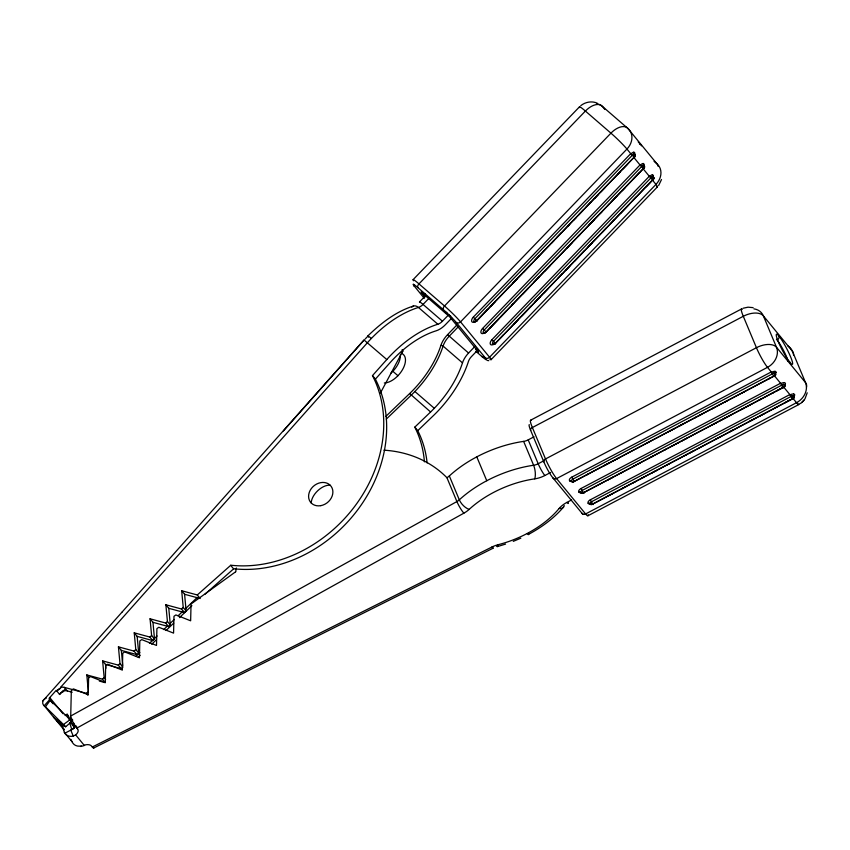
<?xml version="1.0" encoding="UTF-8"?>
<svg xmlns="http://www.w3.org/2000/svg" width="850" height="850" viewBox="0 0 850 850"><rect width="100%" height="100%" fill="white"/><g stroke="black" fill="none" stroke-linecap="round" stroke-linejoin="round"><path stroke-width="1.27" d="M93.851 747.532A9.764 1.317 62.2 0 1 92.31 747.012L91.492 746.024A8.128 4.441 -22.7 0 0 84.086 745.174L75.661 734.899A8.128 4.441 -22.7 0 0 77.605 729.109L76.797 728.121A9.764 1.317 62.2 0 1 70.731 717.655A11.337 3.729 81.4 0 1 70.72 716.029L71.326 690.412L73.429 688.893L88.209 694.758L88.613 677.939L90.504 676.568L105.283 682.433L105.687 665.614L107.578 664.243L122.358 670.108L122.751 653.289L124.652 651.918L139.432 657.773L139.825 640.953L141.727 639.593L156.496 645.447L156.899 628.628L158.801 627.258L173.57 633.122L173.974 616.303L175.876 614.933L190.644 620.798L191.048 603.978L235.641 571.784M584.099 493.244L583.897 492.575A2.444 1.328 -22.7 0 1 580.879 492.639A1.626 1.349 -39.4 0 0 578.935 492.139M593.385 504.56L593.077 503.625M807.213 392.796L805.014 398.788L802.719 401.529M661.513 179.52L658.633 185.502M45.422 698.498C41.607 699.975 41.799 705.149 45.454 706.775L65.662 726.771L71.868 721.395L49.651 699.624A1.615 1.317 -28.3 0 1 49.725 697.553M380.449 392.944L402.772 351.263M45.454 706.775L50.352 700.241M283.379 430.897L364.066 340.011L386.803 359.529A83.3 46.399 -49.1 0 1 437.846 324.243A8.128 4.526 -49.1 0 0 442.446 321.226L448.896 314.521M121.794 612.383L364.066 340.011M42.925 700.867L121.848 612.319M63.197 690.551L59.67 694.514L56.227 690.317L49.757 697.584L63.07 713.787M65.131 689.053L63.357 691.039A8.139 6.758 -46.5 0 1 67.32 690.923L72.207 692.251M386.803 359.529L372.502 375.583L375.413 379.121L390.086 362.642A75.161 41.873 -49.1 0 1 436.156 330.809A16.267 9.063 -49.1 0 0 445.347 324.753L451.796 318.059M365.16 339.044L367.062 336.983M634.727 156.559L476.255 321.279L634.78 156.602A1.626 1.349 -39.4 0 0 634.876 154.551L634.589 154.296M644.013 167.864L485.552 332.594L644.066 167.917A1.626 1.349 -39.4 0 0 644.173 165.867L643.875 165.612A2.433 1.849 -53.8 0 1 644.353 167.971M653.31 179.18L494.838 343.91L653.352 179.233A1.626 1.349 -39.4 0 0 653.459 177.183L653.161 176.928A2.433 1.849 -53.8 0 1 653.671 179.212M563.646 506.929C553.977 518.341 541.726 527.244 528.626 534.321M413.058 279.703L579.466 106.866M429.441 297.787L423.045 304.428A8.128 4.526 -49.1 0 1 418.444 307.456A83.3 46.399 -49.1 0 0 367.402 342.731L60.456 687.491A8.139 6.758 -46.5 0 1 64.409 687.384L86.402 693.345L87.858 695.119M385.751 416.479L409.679 393.518A73.536 40.97 -49.1 0 0 440.863 345.472A17.892 9.966 -49.1 0 1 447.567 334.656L456.716 325.168M458.309 326.761L449.172 336.249A16.267 9.063 -49.1 0 0 443.073 346.078A75.161 41.873 -49.1 0 1 411.198 395.186L386.304 419.092M476 320.886A4.069 2.263 -49.1 0 1 471.888 321.757A4.069 2.263 -49.1 0 1 473.301 317.135L630.721 153.648L626.949 149.058A16.267 1.286 43.9 0 0 610.927 133.153L585.395 111.052A16.267 1.286 43.9 0 0 579.732 107.599M487.688 309.379L476.648 320.854A2.444 1.36 -49.1 0 1 474.087 321.544A2.444 1.36 -49.1 0 1 474.906 318.729L632.326 155.242A2.444 1.36 -49.1 0 1 634.727 154.413A2.444 1.36 -49.1 0 1 634.525 156.804M490.45 306.51L495.061 301.729M507.025 289.297L509.788 286.429M512.55 283.56L517.151 278.779M523.589 272.085L531.877 263.489M534.639 260.621L539.24 255.839M551.214 243.408L553.977 240.539M556.739 237.671L561.34 232.889M567.779 226.196L569.628 224.283M573.304 220.458L576.066 217.6M578.829 214.731L583.429 209.95M586.192 207.081L590.793 202.3M594.479 198.475L598.156 194.65M600.918 191.781L605.529 187M617.493 174.569L620.256 171.7M623.018 168.831L627.619 164.061M484.627 332.754A4.069 2.263 -49.1 0 1 481.047 332.849A4.069 2.263 -49.1 0 1 482.587 328.451L640.008 164.964L634.419 158.164M489.621 328.334L498.822 318.782M500.661 316.869L506.186 311.132M511.711 305.394L513.549 303.482M522.761 293.919L528.286 288.182M533.811 282.444L539.325 276.707M544.85 270.969L550.375 265.243M555.9 259.505L557.738 257.592M566.95 248.03L572.464 242.292M577.989 236.555L579.838 234.643M589.039 225.08L594.564 219.343M600.089 213.616L601.928 211.703M607.452 205.966L609.291 204.053M611.129 202.141L616.654 196.403M622.179 190.666L624.941 187.797M633.229 179.191L639.668 172.497M424.416 461.858A130.061 106.547 -32.5 0 0 414.789 427.146L430.599 411.984A75.161 41.873 -49.1 0 0 462.485 362.865A16.267 9.063 -49.1 0 1 468.573 353.037L475.022 346.343M477.923 349.881L471.484 356.575A8.128 4.526 -49.1 0 0 468.435 361.484A83.3 46.399 -49.1 0 1 433.107 415.916L417.743 430.663A130.061 106.547 -32.5 0 1 427.104 462.921M494.137 343.889A4.069 2.263 -49.1 0 1 490.386 344.239A4.069 2.263 -49.1 0 1 491.884 339.766L649.304 176.279L642.908 168.502M499.832 338.693L503.508 334.868M513.634 324.349L518.245 319.579M521.921 315.754L531.133 306.191M534.809 302.366L540.334 296.629M544.021 292.804L547.697 288.979M557.823 278.46L562.424 273.679M566.111 269.864L569.798 266.039M574.398 261.258L584.524 250.739M588.2 246.914L591.887 243.089M602.013 232.571L606.613 227.789M610.3 223.964L613.976 220.139M620.426 213.456L628.713 204.85M632.389 201.025L636.076 197.2M646.202 186.681L650.803 181.9M491.087 359.656L657.496 186.83M419.475 301.962L425.882 295.364M800.349 403.612L802.634 401.604M801.656 402.613L804.004 400.223M136.011 656.2L139.836 652.524M149.409 643.344L157.059 635.991M163.752 629.563L167.588 625.887M169.501 624.049L174.282 619.459M178.107 615.782L182.899 611.192M185.768 608.441L197.253 597.412M138.284 657.146L140.197 655.308M151.683 644.279L156.474 639.689M166.048 630.498L173.708 623.146M179.456 617.621L191.909 605.678M72.218 724.933L73.95 723.254M367.784 335.994C380.906 323.266 395.834 311.557 413.514 306.021M86.402 693.345L88.347 691.624L86.806 674.921L102.404 679.15L105.315 682.699L99.312 681.062M102.404 679.15L104.168 677.588L102.616 660.886L118.224 665.114L121.136 668.663L122.889 667.101L119.978 663.563L118.426 646.861L134.034 651.089L136.946 654.638L138.699 653.076L137.148 636.374L134.236 632.825L149.844 637.054L152.756 640.602L154.519 639.041L152.968 622.338L150.057 618.789L165.665 623.029L168.566 626.567L170.329 625.016L168.778 608.313L165.867 604.764L181.475 608.993L184.386 612.542L186.139 610.98L184.588 594.278L181.677 590.729L197.285 594.968L200.196 598.506L184.588 594.278M118.224 665.114L119.978 663.563M134.034 651.089L135.787 649.528L134.236 632.825M149.844 637.054L151.608 635.503L150.057 618.789M165.665 623.029L167.418 621.467L165.867 604.764M181.475 608.993L183.228 607.442L181.677 590.729M197.285 594.968L230.679 565.335L233.591 568.884L205.105 594.15M580.763 105.666C585.289 101.989 591.834 100.757 597.221 103.169M63.686 724.37L70.327 719.514M65.153 715.498L67.118 714.223L67.989 715.286L74.428 728.365M70.72 716.029L456.907 501.553A8.128 4.441 -22.7 0 0 459.319 499.842A83.3 45.486 -22.7 0 1 533.619 465.258A8.128 4.441 -22.7 0 0 538.188 463.749L544.032 460.668M76.797 728.121L463.877 513.166A17.892 9.764 -22.7 0 0 469.168 509.384A73.536 40.162 -22.7 0 1 534.767 478.858A17.892 9.764 -22.7 0 0 544.829 475.533L550.673 472.451M774.435 375.796L573.506 481.78L774.488 375.849A1.626 1.349 -39.4 0 0 775.381 373.841M783.721 387.111L582.803 493.096L783.774 387.154A1.626 1.349 -39.4 0 0 784.678 385.146A2.444 1.328 -22.7 0 0 781.671 385.22L582.154 490.45A2.444 1.328 -22.7 0 0 580.879 492.639A1.626 1.349 -39.4 0 0 582.834 493.149M793.039 398.448L592.089 504.401L793.082 398.501A1.626 1.349 -39.4 0 0 793.964 396.461A2.444 1.328 -22.7 0 0 790.957 396.525L591.441 501.766A2.444 1.328 -22.7 0 0 590.017 503.593A2.444 1.328 -22.7 0 0 591.823 504.337M530.612 420.208L741.529 308.964M383.924 450.171A129.848 106.59 -43.2 0 1 446.909 477.689A8.128 4.441 -22.7 0 0 449.331 475.957A83.3 45.486 -22.7 0 1 523.632 441.384A8.128 4.441 -22.7 0 0 528.201 439.875L534.034 436.794M61.338 722.415L64.356 732.36A11.262 6.396 -33.2 0 0 64.77 733.274L73.206 728.832A1.689 0.967 -33.2 0 1 71.517 728.588M572.401 481.461A4.069 2.221 -22.7 0 1 569.372 480.218A4.069 2.221 -22.7 0 1 571.753 477.179L771.269 371.939L773.479 375.87M586.341 475.076L588.689 473.832M603.946 465.789L609.811 462.687M612.159 461.454L619.204 457.736M647.371 442.882L649.719 441.639M668.493 431.736L674.358 428.644M679.054 426.169L683.751 423.693M694.312 418.115L696.66 416.882M699.008 415.639L701.356 414.407M711.918 408.829L714.266 407.596M724.827 402.029L727.175 400.786M742.433 392.743L744.781 391.499M768.251 379.121L770.599 377.878M582.548 492.586A4.069 2.221 -22.7 0 1 578.722 491.778A4.069 2.221 -22.7 0 1 581.049 488.495L780.566 383.254L782.776 387.175M607.367 480.197L613.232 477.094M620.277 473.386L622.625 472.143M633.186 466.576L635.534 465.332M637.883 464.1L640.231 462.857M650.792 457.289L653.14 456.057M663.701 450.479L666.049 449.246M671.914 446.144L674.263 444.911M676.611 443.668L678.959 442.436M681.307 441.192L687.172 438.101M711.822 425.096L717.687 422.004M720.035 420.771L730.596 415.193M741.157 409.626L743.506 408.382M745.854 407.15L751.719 404.047M758.763 400.339L761.111 399.096M771.673 393.529L774.021 392.286M776.369 391.053L783.413 387.334A2.444 1.328 -22.7 0 0 784.678 385.146M496.506 546.146A9.754 2.125 75.7 0 0 498.174 544.701A73.536 40.162 -22.7 0 0 559.109 508.491A17.892 9.764 -22.7 0 1 566.897 502.403L571.572 499.938M591.26 504.039A4.069 2.221 -22.7 0 1 587.966 502.934A4.069 2.221 -22.7 0 1 590.336 499.8L789.852 394.57L792.062 398.491M607.261 496.464L613.137 493.361M621.35 489.037L626.046 486.551M633.091 482.842L635.439 481.599M641.304 478.507L643.652 477.275M651.865 472.94L656.561 470.464M667.122 464.886L669.471 463.654M684.728 455.6L687.076 454.368M689.424 453.124L694.11 450.649M715.243 439.503L721.108 436.411M729.321 432.076L734.018 429.601M749.275 421.558L755.14 418.466M759.836 415.979L764.532 413.504M775.094 407.936L777.442 406.693M784.486 402.985L791.531 399.266M587.913 515.78L798.83 404.526M45.794 698.296L46.378 698.009M93.808 747.968L492.904 548.303M92.31 747.012L491.746 547.113A17.892 9.764 -22.7 0 1 498.174 544.701M513.273 541.354L520.837 538.178M743.102 308.242L748.043 307.179L753.121 307.647M497.569 546.561L505.569 544.085M488.793 360.666L487.199 360.421M168.778 608.313L184.386 612.542M152.968 622.338L168.566 626.567M137.148 636.374L152.756 640.602M118.426 646.861L121.338 650.399L136.946 654.638M102.616 660.886L105.527 664.434L121.136 668.663M634.599 157.771L634.068 157.367M652.981 180.264L652.364 179.764M68.839 719.015L71.868 721.395M65.662 726.771L54.113 717.74A10.859 6.566 -42.6 0 1 53.497 717.145M476.436 320.673L477.084 321.024M485.786 332.042L486.381 332.339M476.521 350.636L478.582 352.07L449.862 316.986L421.058 291.954L425 297.001M495.146 343.411L495.667 343.655M654.064 161.351L657.008 163.891A16.267 9.063 -49.1 0 1 658.219 166.494M413.578 284.399A3.251 2.688 -39.4 0 0 414.364 286.216A13.005 1.031 43.9 0 1 417.892 287.629L443.424 309.729A13.005 1.031 43.9 0 1 456.237 322.447L485.276 357.808A3.251 2.688 -39.4 0 0 489.568 357.234L655.977 184.407A16.267 13.441 -39.4 0 0 657.008 163.891L627.98 128.541L602.448 106.452A16.267 13.441 -39.4 0 0 596.902 103.774M442.446 321.226L423.045 304.428A9.754 0.776 43.9 0 0 419.549 302.186M475.851 351.294L481.748 356.394A13.005 1.031 43.9 0 0 485.276 357.808M437.846 324.243L418.444 307.456A9.754 6.046 72.9 0 0 411.772 307.137M468.573 353.037L447.621 334.719M462.485 362.865L443.073 346.078A1.626 0.818 17.8 0 0 440.863 345.472M392.838 371.291L397.949 375.711M414.896 391.499L434.297 408.287M430.599 411.984L409.721 393.582M640.008 164.964L643.216 168.141M70.518 722.532L75.236 726.878M53.008 703.715L49.651 699.624L44.232 705.713L55.473 719.557A10.859 10.444 -30 0 0 56.408 720.545L63.038 726.665M630.774 153.722L633.919 156.836M792.689 399.245L792.625 398.469M652.503 179.456L649.304 176.279M473.344 317.188L476.51 320.322M482.641 328.504L485.796 331.627M774.063 376.571L774.159 376.114M783.349 387.887L783.339 387.154M495.082 342.943L491.884 339.766M604.934 109.48L602.448 106.452A16.267 9.063 -49.1 0 0 585.395 111.052L418.976 283.889A3.251 1.817 -49.1 0 0 417.892 287.629M652.205 179.817L655.977 184.407A16.267 1.286 43.9 0 1 656.668 186.607M771.269 371.939L767.497 367.338A16.267 2.199 62.2 0 1 756.436 347.703L743.293 316.285A16.267 2.199 62.2 0 1 742.358 309.262M774.977 376.444L780.566 383.254M783.466 386.793L789.852 394.57M792.753 398.098L796.524 402.698A16.267 2.199 62.2 0 0 799.085 403.495M414.364 286.216L424.32 298.339M529.242 424.618A13.005 1.764 62.2 0 0 530.687 430.451L543.83 461.869A13.005 1.764 62.2 0 0 552.681 477.583L581.708 512.943A13.005 1.764 62.2 0 0 583.599 514.378M414.832 427.125L417.743 430.663M183.228 607.442L186.139 610.98M167.418 621.467L170.329 625.016M151.608 635.503L154.519 639.041M135.787 649.528L138.699 653.076M104.168 677.588L105.623 679.362M86.806 674.921L88.984 677.577M64.409 687.384L67.32 690.923M70.731 717.655L72.792 720.162M56.408 720.545L63.824 729.576M64.356 732.36L71.984 741.646A11.262 10.912 -60.5 0 0 72.856 743.123A9.754 8.064 -39.4 0 0 81.334 745.928M590.336 499.8L592.546 503.731M581.049 488.495L583.259 492.416M571.753 477.179L573.963 481.1M70.869 739.383L71.984 741.646M64.218 729.714L63.803 728.758M528.201 439.875L538.188 463.749A9.754 1.317 62.2 0 0 544.829 475.533M523.632 441.384L533.619 465.258A9.754 3.506 81.8 0 1 534.767 478.858M476.786 456.854L486.774 480.739M449.331 475.957L459.319 499.842A9.754 4.526 47.3 0 0 469.168 509.384M446.919 477.679L456.907 501.553A9.754 1.636 61 0 0 463.877 513.166M76.298 725.974L77.605 729.109M792.657 398.554L792.742 398.746A2.316 1.881 -16.9 0 0 793.347 398.225M783.371 387.249L783.445 387.43A2.316 1.881 -16.9 0 0 784.178 386.793M67.118 714.223L68.213 717.814M69.668 722.617L71.485 728.609M121.338 650.399L122.772 665.816M105.527 664.434L105.878 668.281M793.964 396.461A2.444 1.328 -22.7 0 1 792.699 398.65M790.798 396.387A2.412 0.967 -30.1 0 1 792.901 395.59M790.054 394.857A3.74 1.392 -24.7 0 1 793.273 393.996M593.183 503.891A2.444 1.328 -22.7 0 1 592.854 504.05M588.221 503.455A1.626 1.349 -39.4 0 1 590.176 503.954A1.626 1.349 -39.4 0 0 592.121 504.464M780.768 383.541A3.74 1.392 -24.7 0 1 783.976 382.691M781.511 385.071A2.412 0.967 -30.1 0 1 783.615 384.285M771.481 372.236A3.74 1.392 -24.7 0 1 774.69 371.376M774.711 375.647A2.444 1.328 -22.7 0 0 775.232 373.692A2.444 1.328 -22.7 0 0 772.374 373.904L572.857 479.145A2.444 1.328 -22.7 0 0 571.487 481.153A2.444 1.328 -22.7 0 0 573.931 481.546M772.214 373.756A2.412 0.967 -30.1 0 1 774.318 372.969M569.638 480.824A1.626 1.349 -39.4 0 1 571.593 481.334A1.626 1.349 -39.4 0 0 573.548 481.833M778.919 336.026A3.251 2.688 -39.4 0 1 777.325 339.926M788.056 361.027A3.251 2.688 -39.4 0 1 789.958 362.419M776.443 339.288A13.823 1.87 62.2 0 1 782.999 349.403A13.823 1.87 62.2 0 1 788.014 360.963M552.681 477.583A3.251 2.688 -39.4 0 0 556.58 478.592L585.607 513.952A16.267 2.199 62.2 0 0 588.168 514.749M543.83 461.869A3.251 1.774 -22.7 0 1 545.519 458.957L756.436 347.703A16.267 8.883 -22.7 0 1 776.486 347.257L805.524 382.617A16.267 8.883 -22.7 0 1 806.512 387.154M530.687 430.451A3.251 1.774 -22.7 0 1 532.376 427.539L743.293 316.285A16.267 8.883 -22.7 0 1 763.343 315.839L792.381 351.188L805.524 382.617A16.267 13.441 -39.4 0 1 796.524 402.698L585.607 513.952A3.251 2.688 -39.4 0 1 581.708 512.943M531.165 420.325A16.267 2.199 62.2 0 0 532.376 427.539L545.519 458.957A16.267 2.199 62.2 0 0 556.58 478.592L767.497 367.338A16.267 13.441 -39.4 0 0 776.486 347.257L763.343 315.839A16.267 13.441 -39.4 0 0 753.876 308.848M793.486 355.002A16.267 8.883 -22.7 0 0 792.381 351.188A16.267 13.441 -39.4 0 0 787.844 345.918M793.624 393.848A4.335 2.412 -35.9 0 1 794.761 395.101M794.474 395.303A3.751 2.157 -34.3 0 1 793.188 397.492M792.731 395.696A2.412 1.806 -21.9 0 1 793.974 398.151M784.338 382.543A4.335 2.412 -35.9 0 1 785.474 383.786M785.188 383.987A3.751 2.157 -34.3 0 1 783.838 386.229M783.445 384.381A2.412 1.806 -21.9 0 1 784.688 386.835M775.051 371.227A4.335 2.412 -35.9 0 1 776.178 372.47M775.901 372.672A3.751 2.157 -34.3 0 1 774.552 374.924M774.148 373.065A2.412 1.806 -21.9 0 1 775.402 375.519M495.231 343.474A2.444 1.36 -49.1 0 1 492.671 344.165A2.444 1.36 -49.1 0 1 493.489 341.349L650.898 177.873A2.444 1.36 -49.1 0 1 653.459 177.183A2.444 1.36 -49.1 0 1 652.641 179.988M494.817 343.878A1.626 1.349 -39.4 0 1 492.671 344.165M650.792 177.671A2.412 0.956 -53.7 0 1 652.343 176.545M649.485 176.587A3.74 1.424 -47.9 0 1 652.131 174.919M485.934 332.159A2.444 1.36 -49.1 0 1 483.374 332.849A2.444 1.36 -49.1 0 1 484.192 330.044L641.612 166.558A2.444 1.36 -49.1 0 1 643.981 165.697A2.444 1.36 -49.1 0 1 643.907 167.96M485.52 332.573A1.626 1.349 -39.4 0 1 483.374 332.849M641.495 166.366A2.412 0.956 -53.7 0 1 643.057 165.229M640.199 165.272A3.74 1.424 -47.9 0 1 642.834 163.604M643.811 165.718A2.401 1.179 -73.4 0 0 642.94 165.357A2.401 1.169 -74.1 0 1 643.801 165.729M476.234 321.257A1.626 1.349 -39.4 0 1 474.087 321.544M632.209 155.051A2.412 0.956 -53.7 0 1 633.76 153.914M630.912 153.956A3.74 1.424 -47.9 0 1 633.548 152.288M634.621 154.243A2.433 1.849 -53.8 0 1 635.056 156.655M639.551 143.969A3.251 2.688 -39.4 0 1 639.933 144.117M638.233 141.918A17.074 1.349 43.9 0 1 641.516 145.839M483.692 356.543A3.251 1.817 -49.1 0 1 481.748 356.394M489.897 359.221A16.267 1.286 43.9 0 0 489.568 357.234L460.53 321.884A16.267 1.286 43.9 0 0 444.507 305.979L418.976 283.889A16.267 1.286 43.9 0 0 413.536 280.766M456.237 322.447A3.251 2.688 -39.4 0 0 460.53 321.884L626.949 149.058A16.267 13.441 -39.4 0 0 627.98 128.541A16.267 9.063 -49.1 0 0 610.927 133.153L444.507 305.979A3.251 1.817 -49.1 0 0 443.424 309.729M477.987 351.092A3.251 2.688 -39.4 0 1 477.275 348.606M475.957 349.701A3.251 1.817 -49.1 0 1 476.159 348.394M451.276 318.559A3.251 2.688 -39.4 0 1 450.627 315.86M424.097 293.441A3.251 2.688 -39.4 0 1 421.653 292.942M446.813 312.354A3.251 1.817 -49.1 0 1 444.869 312.205M425.361 293.792A3.251 1.817 -49.1 0 1 423.417 293.643M652.354 174.749A4.335 2.274 -62 0 1 653.469 175.992M653.119 176.386A3.751 2.061 -60.8 0 1 652.832 178.16M643.067 163.434A4.335 2.274 -62 0 1 644.183 164.677M643.822 165.07A3.751 2.061 -60.8 0 1 643.492 166.982M633.771 152.118A4.335 2.274 -62 0 1 634.897 153.361M634.536 153.754A3.751 2.061 -60.8 0 1 634.143 155.816M402.103 349.679A8.128 2.04 28.2 0 1 401.668 351.709M311.249 503.041A14.471 8.117 -44.8 0 1 317.836 490.62A14.471 8.117 -44.8 0 1 330.236 485.276M564.23 505.516A9.754 5.674 39.5 0 1 559.109 508.491M528.53 533.439A9.754 1.317 62.2 0 1 527.085 533.534M235.684 571.784A129.848 106.59 -43.2 0 1 236.374 567.97M84.618 745.386A6.386 1.211 -16.7 0 1 80.623 746.502M75.586 734.825A6.386 5.599 15.1 0 1 73.206 735.941M568.427 502.881A9.754 1.317 62.2 0 1 566.897 502.403M492.904 547.156A9.754 1.009 63.4 0 1 491.746 547.113M64.77 733.274A9.754 8.064 -39.4 0 0 73.259 736.089L70.762 730.118A8.128 4.441 -22.7 0 0 75.374 725.475M401.211 353.271A17.892 9.966 -49.1 0 1 402.592 369.527A17.892 9.966 -49.1 0 1 384.328 382.957M400.339 354.737A17.892 9.966 -49.1 0 1 390.979 373.086M368.464 337.11A9.754 0.776 43.9 0 1 371.344 338.47M56.876 690.869A8.107 5.833 -47.1 0 1 60.531 688.16M57.046 691.018A8.117 5.578 -47.2 0 1 60.552 688.351M372.47 375.604A130.061 107.982 -46.5 0 1 354.918 506.111A130.061 107.982 -46.5 0 1 230.722 565.207M375.381 379.153A130.061 107.982 -46.5 0 1 357.829 509.66A130.061 107.982 -46.5 0 1 233.623 568.756M59.458 694.407A7.692 6.418 13.6 0 1 63.591 691.581M778.271 341.636A17.074 2.316 62.2 0 0 792.232 364.363A17.074 2.316 62.2 0 0 782.797 341.668A17.074 2.316 62.2 0 0 778.271 341.636M653.108 177.034A2.401 1.179 -73.4 0 0 652.226 176.673A2.401 1.169 -74.1 0 1 653.097 177.044M634.525 154.403A2.401 1.179 -73.4 0 0 633.643 154.041A2.401 1.169 -74.1 0 1 634.514 154.413M320.801 505.654A13.005 10.752 -39.4 0 0 331.234 486.487A13.005 10.752 -39.4 0 0 310.186 490.322A13.005 10.752 -39.4 0 0 320.801 505.654"/></g></svg>
